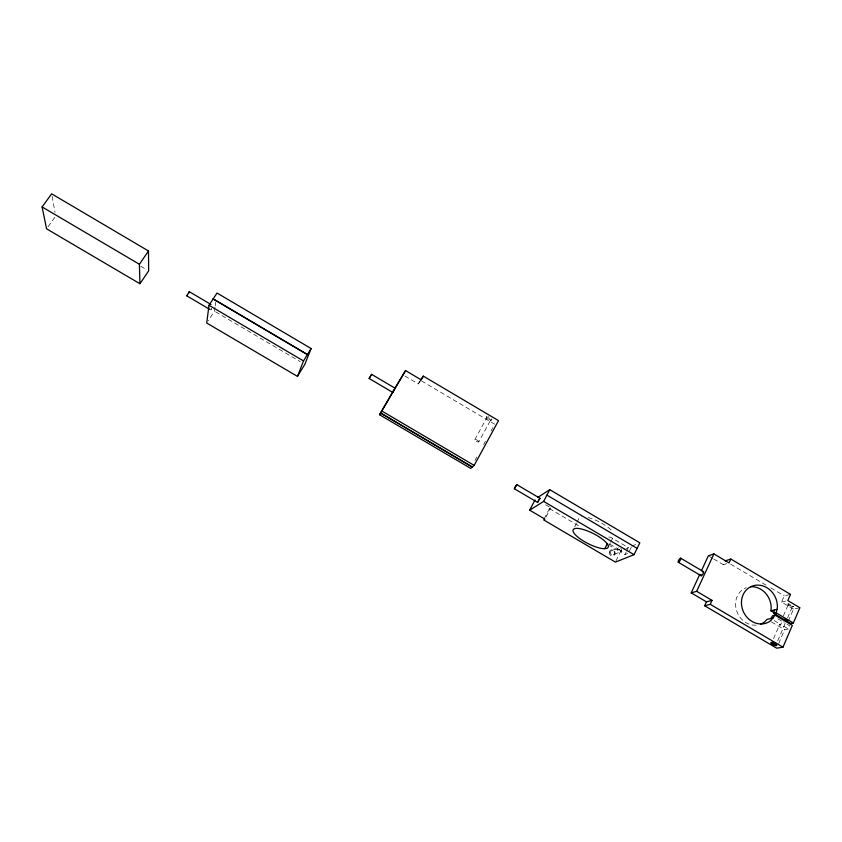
<?xml version="1.0" encoding="UTF-8"?>
<svg xmlns="http://www.w3.org/2000/svg" width="842" height="842" viewBox="0 0 842 842"><rect width="100%" height="100%" fill="white"/><g stroke="black" fill="none" stroke-linecap="round" stroke-linejoin="round"><path stroke-width="0.63" stroke-dasharray="4.21 3.16" d="M215.005 307.267L214.457 311.151L208.132 320.865M215.184 305.972L215.741 302.089M771.472 621.933L784.639 629.7L788.428 628.995L789.785 625.848L787.049 624.238M785.186 623.048L783.913 626.416A2.347 0.663 24.1 0 1 780.713 625.753A2.347 0.663 24.1 0 1 780.639 624.48L781.797 622.448M777.724 640.783L783.849 626.574M787.565 617.954L792.438 606.65A2.337 0.695 23.8 0 0 789.775 604.693A2.337 0.695 23.8 0 0 788.849 605.577A2.337 0.695 23.8 0 0 792.438 606.65M778.682 643.551L784.639 629.7M788.333 621.122L793.511 609.103L799.9 607.724M773.524 638.72L779.66 624.522M783.386 615.912L788.27 604.63M793.511 609.103L781.555 602.03L784.239 595.873L790.522 594.368M713.7 559.004L723.373 564.719L724.678 561.856M621.375 549.173A2.273 2.084 61.7 0 1 620.628 551.721L624.932 554.573L626.048 552.268M626.616 551.11L628.3 547.647L610.492 537.154L608.177 537.091M631.247 547.332L628.427 553.152L624.932 554.573M615.965 560.972L620.964 550.721L625.153 548.963M608.366 546.921L610.45 542.564M610.65 542.269L613.513 536.459M574.697 526.903L576.433 523.461M577.012 522.314L578.749 518.861A19.577 5.841 26.7 0 1 581.412 516.851M544.195 518.746L549.426 508.589L550.742 507.8L543.153 503.327M546.079 516.862L550.742 507.8M211.447 308.161L210.742 309.951L211.553 309.14M474.983 460.448L476.835 457.059M483.613 444.597L485.466 441.197M491.012 431.009L492.854 427.62M474.846 439.598L486.739 417.885M478.772 441.85A2.263 0.716 28.7 0 0 476.246 439.682A2.263 0.716 28.7 0 0 475.414 440.64A2.263 0.716 28.7 0 0 478.772 441.85L490.644 420.126A2.252 0.758 28.6 0 0 488.149 417.927A2.252 0.758 28.6 0 0 487.286 418.948A2.252 0.758 28.6 0 0 490.644 420.126M404.981 376.058L418.263 383.91L419.842 381.163M48.089 226.709L54.951 217.204M418.263 383.91L421.232 379.858M618.87 549.426L621.701 551.299A2.273 2.094 61.6 0 1 618.954 549.805L617.312 550.089L610.155 545.869M611.734 550.636L618.628 547.689M626.206 548.521L628.3 547.647M631.805 546.174L637.531 543.774M613.218 554.846A2.231 2.063 61.9 0 0 613.807 551.142A2.231 2.063 61.9 0 0 610.408 552.236A2.231 2.063 61.9 0 0 613.218 554.846L621.891 551.215M723.373 564.719L726.804 563.624M792.227 606.756L793.311 606.419M781.555 602.03L786.575 600.872M490.444 420.242L491.528 420M777.966 618.87L782.25 621.407M774.145 620.565L780.892 624.543M783.881 626.311L788.428 628.995M140.719 266.23L146.392 269.566M215.584 311.814L300.31 361.723M549.426 508.589L580.727 527.018M609.787 544.132L620.964 550.721M421.505 380.91L494.707 424.221M730.698 564.193L766.388 585.316M770.851 587.958L784.239 595.873M709.406 556.457L712.627 558.362M787.786 603.998L788.28 605.019M486.381 417.285L486.76 418.327M617.312 550.089L617.27 549.889A2.273 2.084 61.7 0 1 617.733 548.289M52.099 196.312L55.035 212.426M491.549 418.821A3.157 1.063 28.6 0 1 490.697 419.979A3.157 1.063 28.6 0 1 486.929 418A3.157 1.063 28.6 0 1 487.118 416.485M488.392 416.769A3.157 1.063 28.6 0 1 489.118 417.074M620.722 548.195A2.273 2.084 61.7 0 1 621.112 548.647M588.148 517.577A19.577 5.841 26.7 0 1 612.229 531.165M756.2 625.153A19.608 17.387 65.3 0 1 736.308 609.692A19.608 17.387 65.3 0 1 746.212 587.705M793.606 606.282A3.263 0.968 23.8 0 1 788.88 604.988A3.263 0.968 23.8 0 1 789.143 603.356M783.639 621.922A2.347 0.663 24.1 0 1 784.165 622.206M609.282 552.11A3.126 2.884 61.9 0 0 613.155 555.825A3.126 2.884 61.9 0 0 614.081 550.668A3.126 2.884 61.9 0 0 609.282 552.11"/><path stroke-width="1.26" d="M540.059 498.401L537.617 502.442L514.409 488.77L514.715 487.665L516.809 484.634L540.006 498.306L539.375 498.843M208.995 305.267L206.722 323.023L297.468 376.395L304.825 364.386L311.13 348.546L217.025 293.027L208.995 305.267L303.509 360.944L297.468 376.395M725.12 560.898L730.835 559.035L790.522 594.368L787.828 600.588L799.9 607.724L793.353 623.006L790.796 623.501L786.196 620.701A2.347 0.663 24 0 0 783.534 619.123L773.745 613.429L774.524 609.955M773.745 613.429L776.24 612.902L777.271 608.261A19.808 17.535 65.2 0 0 756.505 585.158A19.808 17.535 65.2 0 0 743.033 610.86A19.808 17.535 65.2 0 0 770.777 620.659L775.093 615.186L792.333 625.364L782.986 647.172L776.692 648.172L704.649 605.756L706.438 601.841L712.037 600.378L710.238 604.324L704.649 605.756M776.292 614.007L770.819 610.776L771.072 609.64A19.608 17.387 65.3 0 0 750.664 586.748M392.793 392.162L395.13 388.246L371.585 374.343L369.164 378.447L370.122 376.827M537.88 501.316L537.617 502.442M730.835 559.035L729.077 562.898L713.9 553.91L708.332 555.825L701.386 570.876M706.438 601.841L691.219 592.884L699.776 574.349M691.219 592.884L696.671 591.316L713.9 553.91M534.975 499.99L529.681 510.168L544.911 519.125L543.616 519.882L615.407 562.109L634.037 554.668L639.815 542.816L549.742 489.665L537.743 497.443M604.809 548.689L607.503 548.153L608.366 546.921A19.65 5.684 26.8 0 0 587.042 530.755A19.65 5.684 26.8 0 0 574.854 534.228A19.65 5.684 26.8 0 0 602.493 548.595L604.809 548.689L607.082 544.069L607.777 544.09M529.681 510.168L543.627 501.4L549.742 489.665M188.64 293.521L189.303 291.7L186.798 295.858L209.647 309.309M472.309 467.015L380.7 413.075L472.309 467.015L474.162 465.394L498.517 420.632L423.368 376.142L420.379 380.237M392.961 391.856L393.793 390.425M423.368 376.142L421.232 379.858L405.57 370.585L395.024 388.078M472.394 466.868L470.667 468.373L379.542 414.738L393.74 390.299M379.542 414.738L405.57 370.585M371.585 374.343L370.606 376.006M538.417 500.274L538.743 499.738M303.509 360.944L311.13 348.546M139.93 283.733L148.655 270.903L148.497 250.979L51.646 193.828L42.1 206.943L46.573 228.814L139.93 283.733L139.404 264.262L148.497 250.979M392.688 392.383L369.143 378.479M187.356 295.447L186.798 295.858M770.767 618.575L772.609 615.702L775.093 615.186M546.921 495.117L637.089 548.352M514.409 488.77L516.809 484.634M770.819 610.776L777.008 609.408M773.251 618.06L767.083 619.344L764.62 621.912A19.608 17.387 65.3 0 1 760.663 624.154M382.026 411.128L474.162 465.394M776.24 612.902L793.353 623.006M785.049 619.175L787.238 620.47M680.631 558.162L703.47 571.644M678.294 562.277L701.144 575.77M189.303 291.7L211.058 304.52M696.671 591.316L712.037 600.378M543.627 501.4L634.037 554.668M42.1 206.943L139.404 264.262M710.238 604.324L782.986 647.172M775.945 643.709A2.358 0.631 24.4 0 1 775.05 644.319A2.358 0.631 24.4 0 1 772.072 642.72A2.358 0.631 24.4 0 1 773.482 642.383M774.598 642.846A2.358 0.631 24.4 0 1 775.135 643.13M702.638 572.086A2.368 0.716 -59.4 0 1 703.586 572.56A2.368 0.716 -59.4 0 1 701.744 575.528A2.368 0.716 -59.4 0 1 701.123 574.528M213.142 298.921L307.435 354.577L213.142 298.921M771.893 644.077A3.305 0.884 24.4 0 0 776.756 645.467A3.305 0.884 24.4 0 0 772.609 642.73A3.305 0.884 24.4 0 0 771.893 644.077M679.094 561.824A2.368 0.674 -59.4 0 0 680.757 558.288A2.368 0.674 -59.4 0 0 678.526 560.551A2.368 0.674 -59.4 0 0 679.094 561.824"/></g></svg>
